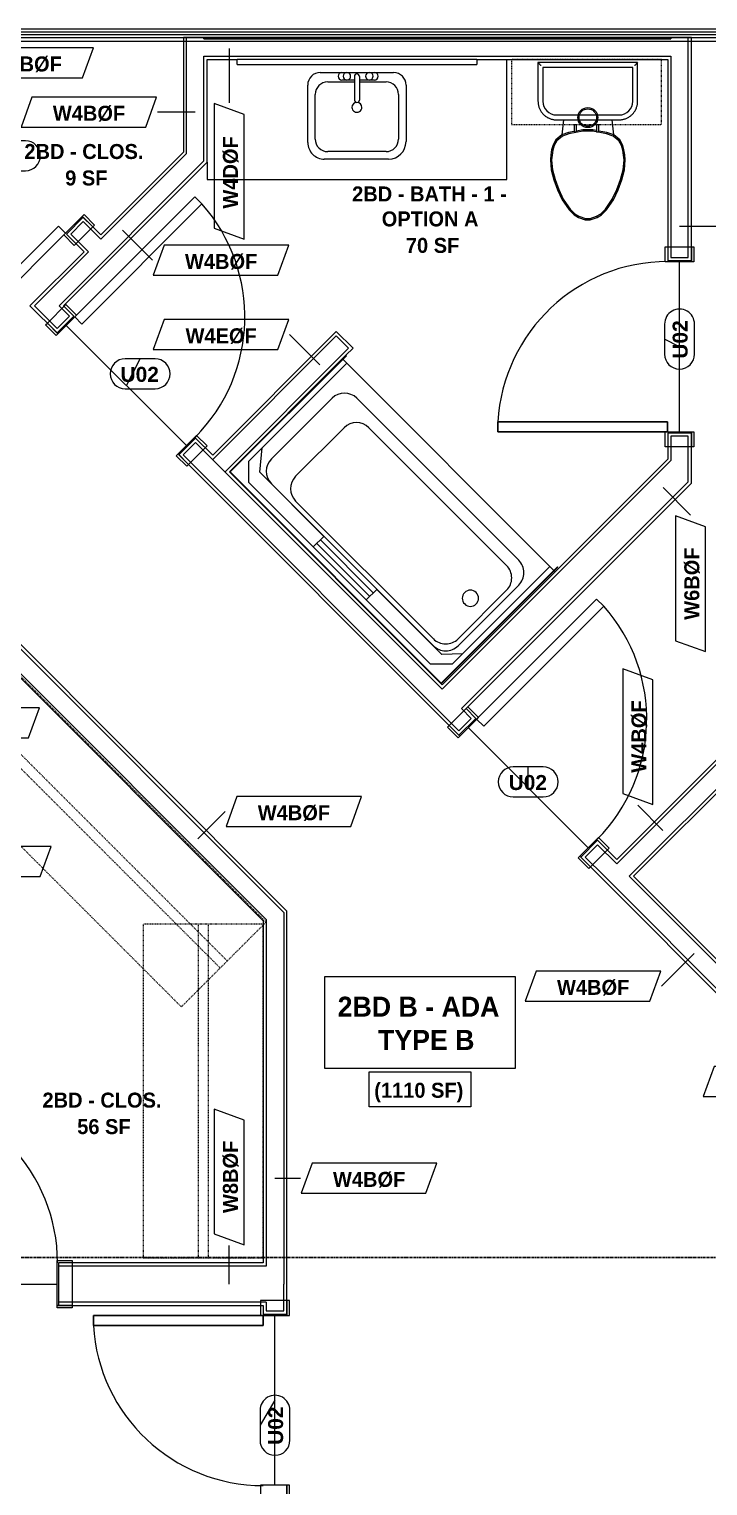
# Model space of a CAD drawing. Header units: inches. Extents: x -4058 to -1781, y 9814 to 12264.
# Drawn here: x -2411.9 to -2275.9, y 10121.5 to 10413 of the extents above; entities that cross this region are included whole.
import ezdxf

# ---------------------------------------------------------------- set-up
doc = ezdxf.new("R2010")
doc.units = ezdxf.units.IN
doc.header["$MEASUREMENT"] = 0
doc.linetypes.add('Dash', pattern=[0.25, 0.125, -0.125])
doc.linetypes.add('Grid Line 1_2_', pattern=[0.875, 0.5, -0.125, 0.125, -0.125])
for name, color, linetype, lineweight in [('0-1', 7, 'Continuous', 5), ('A-AREA-IDEN', 2, 'Continuous', 9), ('A-DOOR-3', 31, 'Continuous', 9), ('A-DOOR-4', 31, 'Continuous', 30), ('A-DOOR-IDEN', 31, 'Continuous', 9), ('A-FLOR-2', 192, 'Continuous', 9), ('A-WALL', 113, 'Continuous', 18), ('A-WALL-2', 250, 'Continuous', 18), ('A-WALL-3', 113, 'Continuous', 9), ('A-WALL-IDEN', 211, 'Continuous', 9), ('I-WALL-1', 7, 'Continuous', 9), ('I-WALL-2', 2, 'Continuous', 9), ('P-SANR-FIXT', 6, 'Continuous', 9), ('Q-CASE', 31, 'Continuous', 9), ('Q-CASE-3', 31, 'Dash', 9), ('Q-CASE-HDLN', 31, 'Dash', 9), ('S-GRID-1', 1, 'Grid Line 1_2_', 30)]:
    doc.layers.add(name, color=color, linetype=linetype, lineweight=lineweight)
doc.styles.add('Arial_B', font='arialbd.ttf', dxfattribs={"height": 3})
doc.styles.add('Century Gothic_B', font='GOTHICB.TTF', dxfattribs={"height": 4})
doc.styles.add('Century Gothic_B_1', font='GOTHICB.TTF', dxfattribs={"height": 3})

# ---------------------------------------------------------------- blocks, each defined once
blk = doc.blocks.new('CTR - 1st Phase - Common Walls_rvt-1-UNIT PLANS - 1ST FLOOR')
at = {"layer": 'A-WALL-2'}
for p, q in [((-2104.82, 10411.29), (-2438.68, 10411.29)), ((-2104.82, 10411.91), (-2438.05, 10411.91)), ((-2104.82, 10412.41), (-2437.55, 10412.41)), ((-2104.82, 10413.04), (-2436.93, 10413.04))]:
    blk.add_line(p, q, dxfattribs=at)
at = {"layer": 'I-WALL-1'}
blk.add_line((-2439.3, 10410.66), (-2104.82, 10410.66), dxfattribs=at)
blk = doc.blocks.new('CTR - 1st Phase - Structure_rvt-1-UNIT PLANS - 1ST FLOOR')
at = {"layer": 'S-GRID-1'}
blk.add_line((-1781.27, 10167.19), (-4041.78, 10167.19), dxfattribs=at)
blk = doc.blocks.new('SWING - SINGLE - FLUSH - SWING - FLUSH - 2-10 x 6-8 - PRIVACY-4346070-UNIT PLANS - 1ST FLOOR')
at = {"layer": 'A-DOOR-3'}
for p, q in [((-20, 2.37), (-20, 2.87)), ((-20, 2.87), (-17, 2.87)), ((-20, 2.37), (-17, 2.37)), ((-20, -2.88), (-20, 2.37)), ((-17, 2.37), (-20, 2.37)), ((-17, 2.87), (-17, 2.37)), ((-17, 2.37), (-17, -2.88)), ((17, 2.37), (17, 2.87)), ((17, 2.87), (20, 2.87)), ((17, 2.37), (20, 2.37)), ((17, -2.88), (17, 2.37)), ((20, 2.37), (17, 2.37)), ((20, 2.87), (20, 2.37)), ((20, 2.37), (20, -2.88)), ((-17, -2.88), (-20, -2.88)), ((20, -2.88), (17, -2.88))]:
    blk.add_line(p, q, dxfattribs=at)
blk.add_arc((17, -2.38), 34.07, 180, 266.6343, dxfattribs=at)
at = {"layer": 'A-DOOR-4'}
for p, q in [((15, -2.38), (15, -36.38)), ((17, -2.38), (15, -2.38)), ((17, -2.38), (17, -36.38)), ((17, -36.38), (15, -36.38))]:
    blk.add_line(p, q, dxfattribs=at)
blk = doc.blocks.new('SWING - SINGLE - FLUSH - SWING - FLUSH - 2-10 x 6-8 - PRIVACY-V37-UNIT PLANS - 1ST FLOOR')
at = {"layer": 'A-DOOR-3'}
for p, q in [((-20, 2.37), (-20, 2.87)), ((-20, 2.87), (-17, 2.87)), ((-20, 2.37), (-17, 2.37)), ((-20, -2.88), (-20, 2.37)), ((-17, 2.37), (-20, 2.37)), ((-17, 2.87), (-17, 2.37)), ((-17, 2.37), (-17, -2.88)), ((17, 2.37), (17, 2.87)), ((17, 2.87), (20, 2.87)), ((17, 2.37), (20, 2.37)), ((17, -2.88), (17, 2.37)), ((20, 2.37), (17, 2.37)), ((20, 2.87), (20, 2.37)), ((20, 2.37), (20, -2.88)), ((-17, -2.88), (-20, -2.88)), ((20, -2.88), (17, -2.88))]:
    blk.add_line(p, q, dxfattribs=at)
blk.add_arc((17, -2.38), 34.07, 180, 266.6343, dxfattribs=at)
at = {"layer": 'A-DOOR-4'}
for p, q in [((15, -2.38), (15, -36.38)), ((17, -2.38), (15, -2.38)), ((17, -2.38), (17, -36.38)), ((17, -36.38), (15, -36.38))]:
    blk.add_line(p, q, dxfattribs=at)
blk = doc.blocks.new('M_Sink Vanity-Square - 500 x 440mm-1372835-UNIT PLANS - 1ST FLOOR')
at = {"layer": 'P-SANR-FIXT'}
for p, q in [((-5.72, 10.23), (7.14, 10.23)), ((-9.22, -4.59), (-9.22, 6.73)), ((-7.72, -2.72), (-7.72, 6.23)), ((-5.22, 8.73), (6.46, 8.73)), ((8.96, 6.23), (8.96, -2.72)), ((10.46, 6.91), (10.46, -4.59)), ((0.12, -6.33), (0.12, -1.59)), ((1.12, -6.33), (1.12, -1.59)), ((0.12, -5.22), (-5.22, -5.22)), ((-2.88, -5.59), (0.12, -5.59)), ((6.46, -5.22), (1.12, -5.22)), ((1.12, -5.59), (3.62, -5.59)), ((7.96, -7.09), (-6.72, -7.09)), ((3.62, -7.09), (-2.88, -7.09))]:
    blk.add_line(p, q, dxfattribs=at)
for centre, radius, start, end in [((-5.72, 6.73), 3.5, 90, 180), ((7.14, 6.91), 3.32, 360, 90), ((-5.22, 6.23), 2.5, 90, 180), ((6.46, 6.23), 2.5, 360, 90), ((0.62, -0.13), 1, 360, 180), ((-5.22, -2.72), 2.5, 180, 270), ((0.62, -0.13), 1, 180, 0), ((0.62, -1.59), 0.5, 360, 180), ((6.46, -2.72), 2.5, 270, 360), ((-6.72, -4.59), 2.5, 180, 270), ((-2.88, -6.34), 0.75, 90, 270), ((-1.88, -6.34), 0.75, 360, 180), ((2.62, -6.34), 0.75, 0, 180), ((3.62, -6.34), 0.75, 270, 90), ((7.96, -4.59), 2.5, 270, 0), ((-1.88, -6.34), 0.75, 180, 0), ((0.62, -6.33), 0.5, 180, 0), ((2.62, -6.34), 0.75, 180, 0)]:
    blk.add_arc(centre, radius, start, end, dxfattribs=at)
blk = doc.blocks.new('Bath Vanity - Bath Vanity 60_-3668790-UNIT PLANS - 1ST FLOOR')
at = {"layer": 'Q-CASE'}
for p, q in [((30.74, 24), (-29.26, 24)), ((-29.26, 24), (-29.26, 0)), ((30.74, 20.56), (30.74, 24))]:
    blk.add_line(p, q, dxfattribs=at)
blk = doc.blocks.new('Toilet-Domestic-3D - Toilet-Domestic-3D-V43-UNIT PLANS - 1ST FLOOR')
at = {"layer": 'P-SANR-FIXT'}
for p, q in [((-9.98, 19.48), (-9.98, 11.75)), ((9.98, 19.48), (-9.98, 19.48)), ((-9.86, 19.36), (-9.98, 19.48)), ((9, 18.5), (-9, 18.5)), ((-9, 18.5), (-9, 11.75)), ((-9, 18.5), (-9, 11.75)), ((9, 18.5), (-9, 18.5)), ((9, 11.75), (9, 18.5)), ((9, 11.75), (9, 18.5)), ((9.98, 19.48), (9.86, 19.36)), ((9.98, 11.75), (9.98, 19.48)), ((-6.25, 9), (6.25, 9)), ((-6.25, 9), (6.25, 9)), ((-6.25, 8.02), (6.25, 8.02)), ((-4.86, 8.02), (-5.21, 5)), ((-1, 6), (-2.26, 5.78)), ((-1, 6), (-0.98, 5.75)), ((1, 6), (-1, 6)), ((1, 6), (0.98, 5.75)), ((1.75, 5.87), (1, 6)), ((5.21, 5), (4.86, 8.02)), ((-6.97, 3), (-7.24, 2)), ((-6.4, 4), (-6.97, 3)), ((-6.97, 3), (-6.73, 2.9)), ((-6.21, 3.84), (-6.73, 2.9)), ((-5.21, 5), (-6.4, 4)), ((-6.21, 3.84), (-6.4, 4)), ((-5.08, 4.78), (-6.21, 3.84)), ((-3.84, 5.5), (-5.21, 5)), ((-5.21, 5), (-5.08, 4.78)), ((-3.77, 5.26), (-5.08, 4.78)), ((-2.75, 5.69), (-3.84, 5.5)), ((-3.84, 5.5), (-3.77, 5.26)), ((-0.98, 5.75), (-3.77, 5.26)), ((0.98, 5.75), (-0.98, 5.75)), ((3.77, 5.26), (0.98, 5.75)), ((3.84, 5.5), (2.24, 5.78)), ((3.84, 5.5), (3.77, 5.26)), ((5.08, 4.78), (3.77, 5.26)), ((5.21, 5), (3.84, 5.5)), ((5.21, 5), (5.08, 4.78)), ((6.21, 3.84), (5.08, 4.78)), ((6.4, 4), (5.21, 5)), ((6.4, 4), (6.21, 3.84)), ((6.73, 2.9), (6.21, 3.84)), ((6.97, 3), (6.4, 4)), ((6.97, 3), (6.73, 2.9)), ((7.24, 2), (6.97, 3)), ((-7.41, 1), (-7.5, 0)), ((-7.24, 2), (-7.41, 1)), ((-7.41, 1), (-7.16, 0.96)), ((-7.16, 0.96), (-7.25, 0)), ((-7.24, 2), (-6.99, 1.95)), ((-6.99, 1.95), (-7.16, 0.96)), ((-6.73, 2.9), (-6.99, 1.95)), ((6.99, 1.95), (6.73, 2.9)), ((7.24, 2), (6.99, 1.95)), ((7.16, 0.96), (6.99, 1.95)), ((7.41, 1), (7.16, 0.96)), ((7.25, 0), (7.16, 0.96)), ((7.41, 1), (7.24, 2)), ((7.5, 0), (7.25, 0)), ((7.5, 0), (7.41, 1)), ((-7.5, 0), (-7.25, 0)), ((-7.5, 0), (-7.33, -1.99)), ((-7.33, -1.99), (-7.08, -1.95)), ((-7.33, -1.99), (-6.79, -4)), ((-7.25, 0), (-7.08, -1.95)), ((-7.08, -1.95), (-6.55, -3.92)), ((6.55, -3.92), (7.08, -1.95)), ((6.79, -4), (7.33, -1.99)), ((7.08, -1.95), (7.25, 0)), ((7.33, -1.99), (7.08, -1.95)), ((7.33, -1.99), (7.5, 0)), ((-6.79, -4), (-6.55, -3.92)), ((-6.79, -4), (-6.06, -6)), ((-6.55, -3.92), (-5.83, -5.9)), ((5.83, -5.9), (6.55, -3.92)), ((6.06, -6), (6.79, -4)), ((6.79, -4), (6.55, -3.92)), ((-6.06, -6), (-5.83, -5.9)), ((-6.06, -6), (-5.13, -8)), ((-5.83, -5.9), (-4.91, -7.88)), ((-5.13, -8), (-4.91, -7.88)), ((-5.13, -8), (-3.74, -10)), ((-4.91, -7.88), (-3.55, -9.84)), ((3.55, -9.84), (4.91, -7.88)), ((3.74, -10), (5.13, -8)), ((4.91, -7.88), (5.83, -5.9)), ((5.13, -8), (4.91, -7.88)), ((5.13, -8), (6.06, -6)), ((6.06, -6), (5.83, -5.9)), ((-3.74, -10), (-3.55, -9.84)), ((-3.74, -10), (-2.74, -11)), ((-3.55, -9.84), (-2.59, -10.8)), ((-2.74, -11), (-2.59, -10.8)), ((-2.74, -11), (-1.87, -11.5)), ((-2.59, -10.8), (-1.77, -11.27)), ((-1.87, -11.5), (-1.77, -11.27)), ((-1.87, -11.5), (-0.5, -12)), ((-1.77, -11.27), (-0.46, -11.75)), ((0.46, -11.75), (1.77, -11.27)), ((0.5, -12), (1.87, -11.5)), ((1.77, -11.27), (2.59, -10.8)), ((1.87, -11.5), (1.77, -11.27)), ((1.87, -11.5), (2.74, -11)), ((2.59, -10.8), (3.55, -9.84)), ((2.74, -11), (2.59, -10.8)), ((2.74, -11), (3.74, -10)), ((3.74, -10), (3.55, -9.84)), ((-0.5, -12), (-0.46, -11.75)), ((-0.5, -12), (0.5, -12)), ((-0.46, -11.75), (0.46, -11.75)), ((0.5, -12), (0.46, -11.75))]:
    blk.add_line(p, q, dxfattribs=at)
at = {"layer": 'P-SANR-FIXT', "flags": 128}
for points in [[(-9.98, 11.75), (-9.97, 11.6), (-9.97, 11.45), (-9.95, 11.3), (-9.93, 11.16), (-9.9, 11.01), (-9.87, 10.86), (-9.83, 10.72), (-9.79, 10.58), (-9.74, 10.44), (-9.68, 10.3), (-9.62, 10.16), (-9.56, 10.03), (-9.48, 9.9), (-9.41, 9.77), (-9.33, 9.65), (-9.24, 9.52), (-9.15, 9.41), (-9.05, 9.29), (-8.95, 9.18), (-8.85, 9.08), (-8.74, 8.97), (-8.62, 8.88), (-8.51, 8.78), (-8.39, 8.7), (-8.26, 8.61), (-8.14, 8.54), (-8.01, 8.46), (-7.87, 8.4), (-7.74, 8.33), (-7.6, 8.28), (-7.46, 8.22), (-7.32, 8.18), (-7.17, 8.14), (-7.03, 8.11), (-6.88, 8.08), (-6.74, 8.05), (-6.59, 8.04), (-6.44, 8.03), (-6.29, 8.02), (-6.25, 8.02)], [(6.25, 8.02), (6.4, 8.03), (6.55, 8.03), (6.7, 8.05), (6.84, 8.07), (6.99, 8.1), (7.14, 8.13), (7.28, 8.17), (7.42, 8.21), (7.56, 8.26), (7.7, 8.32), (7.84, 8.38), (7.97, 8.44), (8.1, 8.52), (8.23, 8.59), (8.35, 8.67), (8.48, 8.76), (8.59, 8.85), (8.71, 8.95), (8.82, 9.05), (8.92, 9.15), (9.03, 9.26), (9.12, 9.38), (9.22, 9.49), (9.3, 9.61), (9.39, 9.74), (9.46, 9.86), (9.54, 9.99), (9.6, 10.13), (9.67, 10.26), (9.72, 10.4), (9.78, 10.54), (9.82, 10.68), (9.86, 10.83), (9.89, 10.97), (9.92, 11.12), (9.95, 11.26), (9.96, 11.41), (9.97, 11.56), (9.98, 11.71), (9.98, 11.75)]]:
    blk.add_lwpolyline(points, dxfattribs=at)
at = {"layer": 'P-SANR-FIXT'}
for radius in [2, 1.75]:
    blk.add_circle((0, 8.48), radius, dxfattribs=at)
for centre, start, end in [((-6.25, 11.75), 180, 270), ((-6.25, 11.75), 180, 270), ((6.25, 11.75), 270, 360), ((6.25, 11.75), 270, 360)]:
    blk.add_arc(centre, 2.75, start, end, dxfattribs=at)
for points in [[(-9.98, 19.48), (-9.98, 19.48), (-9.98, 19.48), (-9.98, 19.48)], [(9.98, 19.48), (9.98, 19.48), (9.98, 19.48), (9.98, 19.48)]]:
    blk.add_open_spline(points, degree=3, dxfattribs=at)
for points, knots in [([(-9.37, 18.87), (-9.41, 18.91), (-9.47, 18.97), (-9.55, 19.05), (-9.6, 19.1), (-9.66, 19.16), (-9.71, 19.21), (-9.75, 19.25), (-9.78, 19.28), (-9.8, 19.3), (-9.82, 19.32), (-9.85, 19.35), (-9.86, 19.36), (-9.86, 19.36)], [0, 0, 0, 0, 0.166667, 0.25, 0.333333, 0.416667, 0.5, 0.583333, 0.666667, 0.708333, 0.75, 0.833333, 1, 1, 1, 1]), ([(9.86, 19.36), (9.86, 19.36), (9.85, 19.35), (9.82, 19.32), (9.8, 19.3), (9.78, 19.28), (9.75, 19.25), (9.71, 19.21), (9.66, 19.16), (9.6, 19.1), (9.55, 19.05), (9.47, 18.97), (9.41, 18.91), (9.37, 18.87)], [-1, -1, -1, -1, -0.833333, -0.75, -0.708333, -0.666667, -0.583333, -0.5, -0.416667, -0.333333, -0.25, -0.166667, 0, 0, 0, 0])]:
    blk.add_open_spline(points, degree=3, knots=knots, dxfattribs=at)
blk = doc.blocks.new('300 Series Wall Hung Cabinet_326 - 30_-2909952-UNIT PLANS - 1ST FLOOR')
at = {"layer": 'Q-CASE'}
for p, q in [((-2.5, -13.19), (-2.01, -13.19)), ((-2.5, -13.19), (-2.5, -14.69)), ((-2.01, -14.69), (-2.01, -13.19)), ((2, -13.19), (2.49, -13.19)), ((2, -13.19), (2, -14.69)), ((2.49, -14.69), (2.49, -13.19)), ((-2.5, -14.69), (-2.01, -14.69)), ((2, -14.69), (2.49, -14.69))]:
    blk.add_line(p, q, dxfattribs=at)
at = {"layer": 'Q-CASE-3'}
for p, q in [((15, -0.19), (-15, -0.19)), ((-15, -0.19), (-15, -13.19)), ((15, -13.19), (15, -0.19)), ((-15, -13.19), (15, -13.19))]:
    blk.add_line(p, q, dxfattribs=at)
blk = doc.blocks.new('BATHROOM MIRROR - BATHROOM MIRROR 48_-3124766-UNIT PLANS - 1ST FLOOR')
at = {"layer": 'Q-CASE'}
for p, q in [((24.74, 24), (-23.26, 24)), ((-23.26, 23), (-23.26, 24)), ((24.74, 24), (24.74, 23)), ((-23.26, 23), (24.74, 23))]:
    blk.add_line(p, q, dxfattribs=at)
blk = doc.blocks.new('CTS6032CP - CTS6032CP-3806650-UNIT PLANS - 1ST FLOOR')
at = {"layer": 'P-SANR-FIXT'}
for p, q in [((0.12, 33), (0, 33)), ((0, 0), (0, 33)), ((0.12, 0.12), (0.12, 33)), ((60, 33), (59.88, 33)), ((59.88, 33), (59.88, 0.12)), ((60, 33), (60, 0)), ((0.12, 32), (1.25, 32)), ((58.75, 32), (1.25, 32)), ((1.25, 4.25), (1.25, 32)), ((58.75, 32), (59.88, 32)), ((58.75, 32), (58.75, 4.31)), ((7.6, 28.46), (53.48, 28.46)), ((4.1, 7.77), (4.1, 24.96)), ((52.5, 26), (13.5, 26)), ((56.98, 24.96), (56.98, 7.77)), ((10, 22.5), (10, 8.75)), ((56, 8.75), (56, 22.5)), ((4.31, 4.25), (1.25, 8.02)), ((58.75, 7.23), (55.94, 4.25)), ((4.25, 1.25), (1.25, 4.25)), ((22.5, 4.25), (4.31, 4.25)), ((53.48, 4.27), (7.6, 4.27)), ((13.5, 5.25), (52.5, 5.25)), ((22.5, 1.25), (22.5, 4.25)), ((37.5, 3.25), (22.5, 3.25)), ((37.5, 4.25), (37.5, 1.25)), ((55.94, 4.25), (37.5, 4.25)), ((58.75, 4.31), (55.69, 1.25)), ((59.88, 0.12), (0.12, 0.12)), ((55.69, 1.25), (4.25, 1.25)), ((22.5, 2.25), (37.5, 2.25)), ((60, 0), (0, 0))]:
    blk.add_line(p, q, dxfattribs=at)
for centre, radius, start, end in [((7.6, 24.96), 3.5, 90, 180), ((53.48, 24.96), 3.5, 360, 90), ((13.5, 22.5), 3.5, 90, 180), ((52.5, 22.5), 3.5, 360, 90), ((52, 16.25), 1.63, 0, 180), ((52, 16.25), 1.63, 180, 360), ((13.5, 8.75), 3.5, 180, 270), ((52.5, 8.75), 3.5, 270, 0), ((7.6, 7.77), 3.5, 180, 270), ((53.48, 7.77), 3.5, 270, 0)]:
    blk.add_arc(centre, radius, start, end, dxfattribs=at)
blk = doc.blocks.new('SWING - SINGLE - FLUSH - SWING - FLUSH - 3-0 x 6-8 - PASSAGE-4346075-UNIT PLANS - 1ST FLOOR')
at = {"layer": 'A-DOOR-3'}
for p, q in [((-21, 2.37), (-21, 2.87)), ((-21, 2.87), (-18, 2.87)), ((-21, 2.37), (-18, 2.37)), ((-21, -2.88), (-21, 2.37)), ((-18, 2.37), (-21, 2.37)), ((-18, 2.87), (-18, 2.37)), ((-18, 2.37), (-18, -2.88)), ((18, 2.37), (18, 2.87)), ((18, 2.87), (21, 2.87)), ((18, 2.37), (21, 2.37)), ((18, -2.88), (18, 2.37)), ((21, 2.37), (18, 2.37)), ((21, 2.87), (21, 2.37)), ((21, 2.37), (21, -2.88)), ((-18, -2.88), (-21, -2.88)), ((21, -2.88), (18, -2.88))]:
    blk.add_line(p, q, dxfattribs=at)
blk.add_arc((18, -2.38), 36.07, 180, 266.8211, dxfattribs=at)
at = {"layer": 'A-DOOR-4'}
for p, q in [((16, -2.38), (16, -38.39)), ((18, -2.38), (16, -2.38)), ((18, -2.38), (18, -38.39)), ((18, -38.39), (16, -38.39))]:
    blk.add_line(p, q, dxfattribs=at)
blk = doc.blocks.new('OD_CW_Closet - OD_CW_Closet-3807278-UNIT PLANS - 1ST FLOOR')
at = {"layer": 'Q-CASE-HDLN'}
for p, q in [((67.55, 24), (0.74, 24)), ((0.74, 24), (0.74, 0)), ((67.55, 0), (67.55, 24)), ((0.74, 13), (67.55, 13)), ((0.74, 11), (67.55, 11)), ((0.74, 0), (67.55, 0))]:
    blk.add_line(p, q, dxfattribs=at)
blk = doc.blocks.new('OD_CW_Closet - OD_CW_Closet-3810373-UNIT PLANS - 1ST FLOOR')
at = {"layer": 'Q-CASE-HDLN'}
for p, q in [((87.24, 24), (0.74, 24)), ((0.74, 24), (0.74, 0)), ((87.24, 0), (87.24, 24)), ((0.74, 13), (87.24, 13)), ((0.74, 11), (87.24, 11)), ((0.74, 0), (87.24, 0))]:
    blk.add_line(p, q, dxfattribs=at)
blk = doc.blocks.new('SWING - SINGLE - FLUSH - SWING - FLUSH - 2-10 x 6-8 - PRIVACY-4346078-UNIT PLANS - 1ST FLOOR')
at = {"layer": 'A-DOOR-3'}
for p, q in [((-20, 4.25), (-20, 4.75)), ((-20, 4.75), (-17, 4.75)), ((-20, 4.25), (-17, 4.25)), ((-20, -4.75), (-20, 4.25)), ((-17, 4.25), (-20, 4.25)), ((-17, 4.75), (-17, 4.25)), ((-17, 4.25), (-17, -4.75)), ((17, 4.25), (17, 4.75)), ((17, 4.75), (20, 4.75)), ((17, 4.25), (20, 4.25)), ((17, -4.75), (17, 4.25)), ((20, 4.25), (17, 4.25)), ((20, 4.75), (20, 4.25)), ((20, 4.25), (20, -4.75)), ((-17, -4.75), (-20, -4.75)), ((20, -4.75), (17, -4.75))]:
    blk.add_line(p, q, dxfattribs=at)
blk.add_arc((17, -4.25), 34.07, 180, 266.6343, dxfattribs=at)
at = {"layer": 'A-DOOR-4'}
for p, q in [((15, -4.25), (15, -38.26)), ((17, -4.25), (15, -4.25)), ((17, -4.25), (17, -38.26)), ((17, -38.26), (15, -38.26))]:
    blk.add_line(p, q, dxfattribs=at)
blk = doc.blocks.new('SWING - SINGLE - FLUSH - SWING - FLUSH - 2-10 x 6-8 - PRIVACY-4346067-UNIT PLANS - 1ST FLOOR')
at = {"layer": 'A-DOOR-3'}
for p, q in [((-17, 2.87), (-20, 2.87)), ((-20, 2.87), (-20, -2.38)), ((-17, -2.38), (-17, 2.87)), ((20, 2.87), (17, 2.87)), ((17, 2.87), (17, -2.38)), ((20, -2.38), (20, 2.87)), ((-20, -2.38), (-17, -2.38)), ((-17, -2.38), (-20, -2.38)), ((-20, -2.38), (-20, -2.88)), ((-20, -2.88), (-17, -2.88)), ((-17, -2.88), (-17, -2.38)), ((17, -2.38), (20, -2.38)), ((20, -2.38), (17, -2.38)), ((17, -2.38), (17, -2.88)), ((17, -2.88), (20, -2.88)), ((20, -2.88), (20, -2.38))]:
    blk.add_line(p, q, dxfattribs=at)
blk.add_arc((17, 2.37), 34.07, 93.3657, 180, dxfattribs=at)
at = {"layer": 'A-DOOR-4'}
for p, q in [((15, 2.37), (15, 36.38)), ((17, 36.38), (15, 36.38)), ((17, 2.37), (17, 36.38)), ((17, 2.37), (15, 2.37))]:
    blk.add_line(p, q, dxfattribs=at)
blk = doc.blocks.new('Wall Tag - Arch Wall-3956453-UNIT PLANS - 1ST FLOOR')
at = {"layer": 'A-WALL-IDEN'}
for p, q in [((-0.3561, 0.0937), (-0.4244, -0.0937)), ((0.4244, 0.0937), (-0.3561, 0.0937)), ((0.3561, -0.0937), (0.4244, 0.0937)), ((-0.4244, -0.0937), (0.3561, -0.0937))]:
    blk.add_line(p, q, dxfattribs=at)
blk = doc.blocks.new('Door Tag - Type Mark-2601225-UNIT PLANS - 1ST FLOOR')
at = {"layer": 'A-DOOR-IDEN'}
for p, q in [((0.09375, 0.09375), (-0.09375, 0.09375)), ((-0.09375, -0.09375), (0.09375, -0.09375))]:
    blk.add_line(p, q, dxfattribs=at)
for centre, start, end in [((-0.09375, 0), 90, 270), ((0.09375, 0), 270, 90)]:
    blk.add_arc(centre, 0.09375, start, end, dxfattribs=at)

msp = doc.modelspace()

# ---------------------------------------------------------------- linework, layer by layer
at = {"layer": 'A-AREA-IDEN', "flags": 128}
for points in [[(-2352.63, 10223.47), (-2314.51, 10223.47), (-2314.51, 10205.02), (-2352.63, 10205.02)], [(-2343.74, 10204.35), (-2323.4, 10204.35), (-2323.4, 10197.35), (-2343.74, 10197.35)]]:
    msp.add_lwpolyline(points, close=True, dxfattribs=at)
at = {"layer": 'A-DOOR-IDEN'}
for p, q in [((-2281.6, 10349.46), (-2284.6, 10351.01)), ((-2392.39, 10341.73), (-2389.63, 10347.07)), ((-2311.9, 10261.23), (-2311.9, 10265.39)), ((-2362.62, 10138.64), (-2365.62, 10133.64))]:
    msp.add_line(p, q, dxfattribs=at)
at = {"layer": 'A-FLOR-2'}
for p, q in [((-2281.6, 10332.46), (-2281.6, 10366.46)), ((-2404.42, 10353.75), (-2380.37, 10329.71)), ((-2380.37, 10329.71), (-2404.42, 10353.75)), ((-2306.69, 10304.64), (-2306.51, 10304.46)), ((-2323.92, 10273.25), (-2299.88, 10249.21)), ((-2440.25, 10161.89), (-2406.25, 10161.89)), ((-2362.62, 10121.64), (-2362.62, 10155.64))]:
    msp.add_line(p, q, dxfattribs=at)
at = {"layer": 'A-WALL'}
for p, q in [((-2380.35, 10388.13), (-2380.35, 10411.35)), ((-2376.85, 10411.1), (-2376.85, 10411.35)), ((-2376.85, 10411.1), (-2283.35, 10411.1)), ((-2283.35, 10411.35), (-2283.97, 10411.35)), ((-2283.35, 10411.35), (-2283.35, 10411.1)), ((-2279.85, 10367.34), (-2279.85, 10411.35)), ((-2376.85, 10386.68), (-2376.85, 10407.6)), ((-2376.85, 10407.6), (-2283.35, 10407.6)), ((-2283.35, 10407.6), (-2283.35, 10367.34)), ((-2380.35, 10388.13), (-2397.5, 10370.98)), ((-2376.85, 10386.68), (-2405.86, 10357.67)), ((-2401.03, 10374.51), (-2403.51, 10372.04)), ((-2397.5, 10370.98), (-2401.03, 10374.51)), ((-2403.51, 10372.04), (-2399.97, 10368.5)), ((-2399.97, 10368.5), (-2410.81, 10357.67)), ((-2283.35, 10367.34), (-2279.85, 10367.34)), ((-2406.27, 10353.13), (-2410.81, 10357.67)), ((-2406.27, 10353.13), (-2403.8, 10355.6)), ((-2403.8, 10355.6), (-2405.86, 10357.67)), ((-2375.1, 10326.91), (-2350.35, 10351.66)), ((-2372.62, 10324.43), (-2347.88, 10349.18)), ((-2347.88, 10349.18), (-2350.35, 10351.66)), ((-2360.87, 10236.29), (-2459.07, 10334.48)), ((-2378.52, 10330.32), (-2380.99, 10327.85)), ((-2329.14, 10280.94), (-2378.52, 10330.32)), ((-2283.35, 10331.59), (-2283.35, 10326.74)), ((-2279.85, 10331.59), (-2283.35, 10331.59)), ((-2279.85, 10322.46), (-2279.85, 10331.59)), ((-2380.99, 10327.85), (-2325.78, 10272.64)), ((-2283.35, 10326.74), (-2329.14, 10280.94)), ((-2279.85, 10322.46), (-2325.25, 10277.06)), ((-2425.75, 10296.21), (-2364.37, 10234.84)), ((-2294.17, 10245.97), (-2257.6, 10282.54)), ((-2323.3, 10275.11), (-2325.25, 10277.06)), ((-2325.78, 10272.64), (-2323.3, 10275.11)), ((-2291.69, 10243.5), (-2261.18, 10274.01)), ((-2298.02, 10249.83), (-2300.5, 10247.36)), ((-2300.5, 10247.36), (-2296.64, 10243.5)), ((-2294.17, 10245.97), (-2298.02, 10249.83)), ((-2270.18, 10217.04), (-2296.64, 10243.5)), ((-2268.73, 10220.54), (-2291.69, 10243.5)), ((-2360.87, 10236.29), (-2360.87, 10161.89)), ((-2364.37, 10234.84), (-2364.37, 10165.51)), ((-2364.37, 10165.51), (-2406, 10165.51)), ((-2360.87, 10156.51), (-2360.87, 10161.89)), ((-2364.37, 10158.26), (-2406, 10158.26)), ((-2364.37, 10158.26), (-2364.37, 10156.51)), ((-2364.37, 10156.51), (-2360.87, 10156.51))]:
    msp.add_line(p, q, dxfattribs=at)
at = {"layer": 'A-WALL-3'}
for p, q in [((-2380.97, 10411.35), (-2380.97, 10388.39)), ((-2283.97, 10411.35), (-2380.97, 10411.35)), ((-2279.22, 10411.35), (-2283.35, 10411.35)), ((-2279.22, 10366.71), (-2279.22, 10411.35)), ((-2376.22, 10386.42), (-2376.22, 10406.98)), ((-2376.22, 10406.98), (-2370.22, 10406.98)), ((-2322.22, 10406.98), (-2283.97, 10406.98)), ((-2283.97, 10406.98), (-2283.97, 10366.71)), ((-2380.97, 10388.39), (-2397.5, 10371.86)), ((-2404.97, 10357.67), (-2376.22, 10386.42)), ((-2401.03, 10375.4), (-2404.39, 10372.04)), ((-2397.5, 10371.86), (-2401.03, 10375.4)), ((-2404.39, 10372.04), (-2400.86, 10368.5)), ((-2400.86, 10368.5), (-2411.69, 10357.67)), ((-2283.97, 10366.71), (-2279.22, 10366.71)), ((-2411.69, 10357.67), (-2406.27, 10352.24)), ((-2406.27, 10352.24), (-2402.91, 10355.6)), ((-2402.91, 10355.6), (-2404.97, 10357.67)), ((-2360.25, 10236.55), (-2459.07, 10335.37)), ((-2283.97, 10332.21), (-2283.97, 10327)), ((-2279.22, 10332.21), (-2283.97, 10332.21)), ((-2279.22, 10322.2), (-2279.22, 10332.21)), ((-2378.52, 10331.21), (-2381.88, 10327.85)), ((-2375.1, 10327.79), (-2378.52, 10331.21)), ((-2381.88, 10327.85), (-2325.78, 10271.75)), ((-2283.97, 10327), (-2329.14, 10281.83)), ((-2324.36, 10277.06), (-2279.22, 10322.2)), ((-2425.75, 10295.33), (-2365, 10234.58)), ((-2257.86, 10283.16), (-2294.17, 10246.86)), ((-2329.14, 10281.83), (-2329.31, 10282.01)), ((-2322.42, 10275.11), (-2324.36, 10277.06)), ((-2325.78, 10271.75), (-2322.42, 10275.11)), ((-2290.81, 10243.5), (-2261.8, 10272.5)), ((-2298.02, 10250.72), (-2301.38, 10247.36)), ((-2294.17, 10246.86), (-2298.02, 10250.72)), ((-2301.38, 10247.36), (-2297.53, 10243.5)), ((-2297.53, 10243.5), (-2270.44, 10216.41)), ((-2268.47, 10221.16), (-2290.81, 10243.5)), ((-2360.25, 10161.89), (-2360.25, 10236.55)), ((-2365, 10234.58), (-2365, 10166.14)), ((-2360.25, 10155.89), (-2360.25, 10161.89)), ((-2365, 10157.64), (-2365, 10155.89)), ((-2365, 10155.89), (-2360.25, 10155.89))]:
    msp.add_line(p, q, dxfattribs=at)
at = {"layer": 'A-WALL-IDEN'}
for p, q in [((-2371.81, 10409.16), (-2371.81, 10398.32)), ((-2378.6, 10396.45), (-2386.16, 10396.45)), ((-2393.18, 10372.82), (-2387.16, 10366.8)), ((-2281.6, 10373.64), (-2270.75, 10373.64)), ((-2353.65, 10345.88), (-2359.7, 10351.93)), ((-2284.9, 10321.29), (-2279.39, 10315.78)), ((-2378.07, 10251.01), (-2372.58, 10256.49)), ((-2284.96, 10252.7), (-2289.97, 10257.71)), ((-2278.7, 10228.03), (-2285.19, 10221.53)), ((-2362.62, 10183.1), (-2357.53, 10183.1)), ((-2371.8, 10161.89), (-2371.8, 10169.6))]:
    msp.add_line(p, q, dxfattribs=at)
at = {"layer": 'I-WALL-2'}
for p, q in [((-2350.35, 10352.54), (-2375.1, 10327.79)), ((-2346.99, 10349.18), (-2350.35, 10352.54)), ((-2348.41, 10347.77), (-2346.99, 10349.18)), ((-2365, 10166.14), (-2406, 10166.14)), ((-2406, 10166.14), (-2406, 10157.64)), ((-2406, 10157.64), (-2365, 10157.64))]:
    msp.add_line(p, q, dxfattribs=at)

# ---------------------------------------------------------------- block references
at = {"layer": '0-1'}
for name in ['CTR - 1st Phase - Structure_rvt-1-UNIT PLANS - 1ST FLOOR', 'CTR - 1st Phase - Common Walls_rvt-1-UNIT PLANS - 1ST FLOOR']:
    msp.add_blockref(name, (0, 0), dxfattribs=at)
at = {"layer": 'A-DOOR-3'}
for name, p, rotation in [('SWING - SINGLE - FLUSH - SWING - FLUSH - 3-0 x 6-8 - PASSAGE-4346075-UNIT PLANS - 1ST FLOOR', (-2415.62, 10386.62), 314.9999999999333), ('SWING - SINGLE - FLUSH - SWING - FLUSH - 2-10 x 6-8 - PRIVACY-V37-UNIT PLANS - 1ST FLOOR', (-2392.39, 10341.73), 134.9999999999333), ('SWING - SINGLE - FLUSH - SWING - FLUSH - 2-10 x 6-8 - PRIVACY-4346070-UNIT PLANS - 1ST FLOOR', (-2281.6, 10349.46), 269.9999999999487), ('SWING - SINGLE - FLUSH - SWING - FLUSH - 2-10 x 6-8 - PRIVACY-V37-UNIT PLANS - 1ST FLOOR', (-2311.9, 10261.23), 134.9999999999297), ('SWING - SINGLE - FLUSH - SWING - FLUSH - 2-10 x 6-8 - PRIVACY-4346078-UNIT PLANS - 1ST FLOOR', (-2423.25, 10161.89), 180), ('SWING - SINGLE - FLUSH - SWING - FLUSH - 2-10 x 6-8 - PRIVACY-4346067-UNIT PLANS - 1ST FLOOR', (-2362.62, 10138.64), 90.00000000000786)]:
    msp.add_blockref(name, p, dxfattribs=dict(at, rotation=rotation))
at = {"layer": 'A-DOOR-IDEN', "xscale": 31.99999999999999, "yscale": 31.99999999999999, "zscale": 31.99999999999999}
for p in [(-2415.62, 10387.7), (-2389.63, 10344.07), (-2311.9, 10262.39)]:
    msp.add_blockref('Door Tag - Type Mark-2601225-UNIT PLANS - 1ST FLOOR', p, dxfattribs=at)
at = {"layer": 'A-DOOR-IDEN', "xscale": 31.99999999999999, "yscale": 31.99999999999999, "zscale": 31.99999999999999, "rotation": 89.99999999999955}
for p in [(-2281.6, 10351.01), (-2362.62, 10133.64)]:
    msp.add_blockref('Door Tag - Type Mark-2601225-UNIT PLANS - 1ST FLOOR', p, dxfattribs=at)
at = {"layer": 'A-WALL-IDEN', "xscale": 31.99999999999999, "yscale": 31.99999999999999, "zscale": 31.99999999999999}
for p in [(-2412.58, 10406.32), (-2399.9, 10396.45), (-2373.43, 10366.8), (-2373.43, 10351.93), (-2423.37, 10274.21), (-2358.85, 10256.49), (-2421.05, 10246.44), (-2298.92, 10221.53), (-2263.26, 10202.43), (-2343.79, 10183.1)]:
    msp.add_blockref('Wall Tag - Arch Wall-3956453-UNIT PLANS - 1ST FLOOR', p, dxfattribs=at)
at = {"layer": 'A-WALL-IDEN', "xscale": 31.99999999999999, "yscale": 31.99999999999999, "zscale": 31.99999999999999, "rotation": 89.99999999999955}
for p in [(-2371.81, 10384.59), (-2279.39, 10302.05), (-2289.97, 10271.44), (-2371.8, 10183.33)]:
    msp.add_blockref('Wall Tag - Arch Wall-3956453-UNIT PLANS - 1ST FLOOR', p, dxfattribs=at)
at = {"layer": 'P-SANR-FIXT'}
msp.add_blockref('Toilet-Domestic-3D - Toilet-Domestic-3D-V43-UNIT PLANS - 1ST FLOOR', (-2299.97, 10386.86), dxfattribs=at)
for name, p, rotation in [('M_Sink Vanity-Square - 500 x 440mm-1372835-UNIT PLANS - 1ST FLOOR', (-2345.6, 10397.26), 180), ('CTS6032CP - CTS6032CP-3806650-UNIT PLANS - 1ST FLOOR', (-2371.74, 10324.43), 314.9999999997776)]:
    msp.add_blockref(name, p, dxfattribs=dict(at, rotation=rotation))
at = {"layer": 'Q-CASE'}
for name, p, rotation in [('Bath Vanity - Bath Vanity 60_-3668790-UNIT PLANS - 1ST FLOOR', (-2345.48, 10406.98), 180), ('OD_CW_Closet - OD_CW_Closet-3810373-UNIT PLANS - 1ST FLOOR', (-2443.06, 10279.06), 314.9999999999857), ('OD_CW_Closet - OD_CW_Closet-3807278-UNIT PLANS - 1ST FLOOR', (-2389, 10234.69), 269.9999999999671)]:
    msp.add_blockref(name, p, dxfattribs=dict(at, rotation=rotation))
for name, p in [('BATHROOM MIRROR - BATHROOM MIRROR 48_-3124766-UNIT PLANS - 1ST FLOOR', (-2346.96, 10382.98)), ('300 Series Wall Hung Cabinet_326 - 30_-2909952-UNIT PLANS - 1ST FLOOR', (-2300.22, 10407.16))]:
    msp.add_blockref(name, p, dxfattribs=at)

# ---------------------------------------------------------------- texts
at = {"layer": 'A-AREA-IDEN', "attachment_point": 1}
for s, insert, char_height, width, style in [('2BD - CLOS.', (-2412.81, 10390.05), 3, 29.29, 'Century Gothic_B_1'), ('9 SF', (-2404.64, 10384.75), 3, 9.494, 'Century Gothic_B_1'), ('2BD - BATH - 1 -', (-2347.17, 10381.56), 3, 38.481, 'Century Gothic_B_1'), ('OPTION A', (-2341.25, 10376.56), 3, 24.24, 'Century Gothic_B_1'), ('70 SF', (-2336.41, 10371.26), 3, 12.423, 'Century Gothic_B_1'), ('2BD B - ADA', (-2350.07, 10219.41), 4, 39.895, 'Century Gothic_B'), ('TYPE B', (-2341.99, 10212.75), 4, 20.301, 'Century Gothic_B'), ('(1110 SF)', (-2342.74, 10202.18), 3, 22.119, 'Century Gothic_B_1'), ('2BD - CLOS.', (-2409.19, 10200.21), 3, 29.29, 'Century Gothic_B_1'), ('56 SF', (-2402.23, 10194.91), 3, 12.423, 'Century Gothic_B_1')]:
    msp.add_mtext(s, dxfattribs=dict(at, insert=insert, char_height=char_height, width=width, style=style))
at = {"layer": 'A-DOOR-IDEN', "char_height": 3, "width": 9.393, "attachment_point": 1, "rotation": 90, "style": 'Arial_B'}
for insert in [(-2282.98, 10347.08), (-2364, 10129.71)]:
    msp.add_mtext('U02', dxfattribs=dict(at, insert=insert))
at = {"layer": 'A-DOOR-IDEN', "char_height": 3, "width": 9.393, "attachment_point": 1, "style": 'Arial_B'}
for insert in [(-2393.56, 10345.45), (-2315.83, 10263.77)]:
    msp.add_mtext('U02', dxfattribs=dict(at, insert=insert))
at = {"layer": 'A-WALL-IDEN', "char_height": 3, "attachment_point": 1, "style": 'Century Gothic_B_1'}
for s, insert, width in [('W4BØF', (-2419.79, 10407.57), 17.372), ('W4BØF', (-2407.11, 10397.7), 17.372), ('W4BØF', (-2380.65, 10368.05), 17.372), ('W4EØF', (-2380.53, 10353.17), 17.069), ('W4BØF', (-2366.07, 10257.73), 17.372), ('W4BØF', (-2306.14, 10222.78), 17.372), ('W4BØF', (-2351.01, 10184.35), 17.372)]:
    msp.add_mtext(s, dxfattribs=dict(at, insert=insert, width=width))
at = {"layer": 'A-WALL-IDEN', "char_height": 3, "attachment_point": 1, "rotation": 90, "style": 'Century Gothic_B_1'}
for s, insert, width in [('W4DØF', (-2373.05, 10377.12), 17.978), ('W6BØF', (-2280.64, 10294.83), 17.372), ('W4BØF', (-2291.22, 10264.23), 17.372), ('W8BØF', (-2373.05, 10176.11), 17.372)]:
    msp.add_mtext(s, dxfattribs=dict(at, insert=insert, width=width))

doc.saveas('drawing.dxf')
